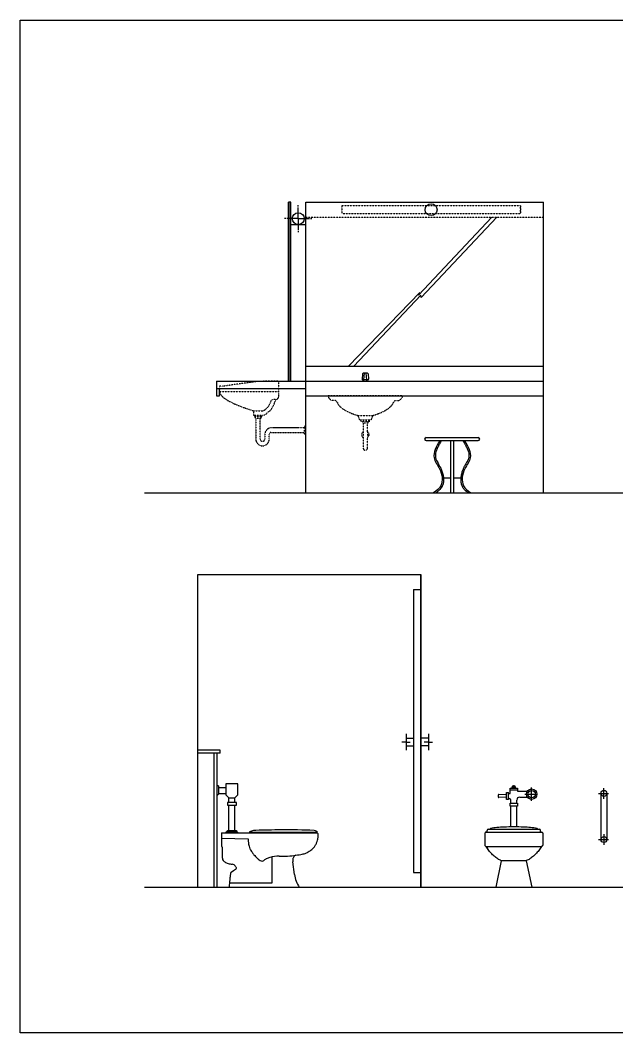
# Model space of a CAD drawing. Header units: inches. Extents: x -1249499 to 290957, y -589671 to 1013543.
# Drawn here: x -932007 to -927999, y 299738 to 306535 of the extents above; entities that cross this region are included whole.
import ezdxf

# ---------------------------------------------------------------- set-up
doc = ezdxf.new("R2010")
doc.units = ezdxf.units.IN
doc.header["$MEASUREMENT"] = 0
doc.linetypes.add('HIDDEN', pattern=[2, 1, -1])
for name, color, linetype in [('C', 1, 'Continuous'), ('F', 150, 'Continuous'), ('L', 7, 'Continuous'), ('P', 1, 'Continuous'), ('TOIL', 9, 'Continuous'), ('W', 4, 'Continuous'), ('WIN', 4, 'Continuous')]:
    doc.layers.add(name, color=color, linetype=linetype)

msp = doc.modelspace()

# ---------------------------------------------------------------- linework, layer by layer
at = {"color": 7}
msp.add_line((-930188.9, 305313.4), (-930203.9, 305313.4), dxfattribs=at)
at = {"layer": 'C', "color": 3}
msp.add_line((-929364.6, 302714.7), (-929314.6, 302714.7), dxfattribs=at)
at = {"layer": 'DEFPOINTS', "color": 0, "linetype": 'ByBlock'}
msp.add_point((-929314.6, 302814.7), dxfattribs=at)
msp.add_point((-929314.6, 302814.7), dxfattribs=at)
at = {"layer": 'F'}
for p, q in [((-930188.9, 305163.4), (-930088.9, 305163.4)), ((-929162.7, 303463.4), (-929114.7, 303463.4)), ((-929094.7, 303463.4), (-929046.7, 303463.4)), ((-929414.6, 301744.7), (-929414.6, 301634.7)), ((-929264.6, 301744.7), (-929264.6, 301634.7)), ((-929414.6, 301689.7), (-929442.3, 301689.7)), ((-929414.6, 301714.7), (-929364.6, 301714.7)), ((-929414.6, 301714.7), (-929414.6, 301664.7)), ((-929414.6, 301689.7), (-929386.8, 301689.7)), ((-929414.6, 301689.7), (-929414.6, 301672.4)), ((-929264.6, 301714.7), (-929314.6, 301714.7)), ((-929264.6, 301689.7), (-929292.3, 301689.7)), ((-929264.6, 301714.7), (-929264.6, 301664.7)), ((-929264.6, 301689.7), (-929236.8, 301689.7)), ((-929264.6, 301689.7), (-929264.6, 301672.4)), ((-929414.6, 301664.7), (-929364.6, 301664.7)), ((-929264.6, 301664.7), (-929314.6, 301664.7))]:
    msp.add_line(p, q, dxfattribs=at)
at = {"layer": 'F', "color": 7, "linetype": 'HIDDEN'}
for p, q in [((-930643.9, 304078.4), (-930668.9, 304078.4)), ((-930668.9, 304078.4), (-930668.9, 304043.4)), ((-930428.9, 304108.4), (-930643.9, 304078.4)), ((-930328.9, 304113.4), (-930428.9, 304108.4)), ((-930268.9, 304113.4), (-930328.9, 304113.4)), ((-930668.9, 304043.4), (-930268.9, 304043.4)), ((-929437.9, 304013.4), (-929937.9, 304013.4)), ((-929739.5, 303882.2), (-929636.4, 303882.2)), ((-929717.9, 303853.4), (-929657.9, 303853.4)), ((-929707.9, 303843.4), (-929667.9, 303843.4)), ((-929702.9, 303833.4), (-929672.9, 303833.4))]:
    msp.add_line(p, q, dxfattribs=at)
at = {"layer": 'F', "color": 6, "linetype": 'HIDDEN'}
for p, q in [((-930268.9, 304043.4), (-930268.9, 304113.4)), ((-930268.9, 304023.4), (-930268.9, 304043.4)), ((-930268.9, 304008.4), (-930268.9, 304023.4)), ((-929927.9, 303993.4), (-929932.9, 303998.4)), ((-929927.9, 303993.4), (-929932.9, 303998.4)), ((-929917.9, 303983.4), (-929927.9, 303993.4)), ((-929917.9, 303983.4), (-929927.9, 303993.4)), ((-929457.9, 303983.4), (-929447.9, 303993.4)), ((-929447.9, 303993.4), (-929442.9, 303998.4)), ((-930338.9, 303943.4), (-930323.9, 303973.4)), ((-930323.9, 303973.4), (-930318.9, 303983.4)), ((-929902.9, 303983.4), (-929917.9, 303983.4)), ((-929892.9, 303983.4), (-929902.9, 303983.4)), ((-929482.9, 303983.4), (-929472.9, 303983.4)), ((-929472.9, 303983.4), (-929457.9, 303983.4)), ((-930438.9, 303913.4), (-930438.9, 303893.4)), ((-930438.9, 303913.4), (-930408.9, 303913.4)), ((-930438.9, 303893.4), (-930438.9, 303883.4)), ((-930438.9, 303883.4), (-930433.9, 303883.4)), ((-930433.9, 303883.4), (-930383.9, 303883.4)), ((-930433.9, 303883.4), (-930433.9, 303873.4)), ((-930433.9, 303873.4), (-930428.9, 303873.4)), ((-930388.9, 303873.4), (-930428.9, 303873.4)), ((-930428.9, 303873.4), (-930428.9, 303863.4)), ((-930428.9, 303863.4), (-930423.9, 303863.4)), ((-930423.9, 303863.4), (-930393.9, 303863.4)), ((-930408.9, 303913.4), (-930378.9, 303913.4)), ((-930393.9, 303863.4), (-930388.9, 303863.4)), ((-930388.9, 303863.4), (-930388.9, 303873.4)), ((-930388.9, 303873.4), (-930383.9, 303873.4)), ((-930383.9, 303873.4), (-930383.9, 303883.4)), ((-930383.9, 303883.4), (-930378.9, 303883.4)), ((-929739.5, 303882.2), (-929727.9, 303853.4)), ((-929727.9, 303853.4), (-929717.9, 303853.4)), ((-929717.9, 303853.4), (-929717.9, 303843.4)), ((-929657.9, 303843.4), (-929657.9, 303853.4)), ((-929657.9, 303853.4), (-929647.9, 303853.4)), ((-929647.9, 303853.4), (-929636.4, 303882.2)), ((-930088.9, 303813.4), (-930098.9, 303808.4)), ((-930098.9, 303808.4), (-930098.9, 303798.4)), ((-930098.9, 303798.4), (-930098.9, 303768.4)), ((-930088.9, 303753.4), (-930088.9, 303813.4)), ((-929717.9, 303843.4), (-929707.9, 303843.4)), ((-929707.9, 303843.4), (-929707.9, 303833.4)), ((-929707.9, 303833.4), (-929702.9, 303833.4)), ((-929702.9, 303833.4), (-929702.9, 303773.4)), ((-929672.9, 303773.4), (-929672.9, 303833.4)), ((-929672.9, 303833.4), (-929667.9, 303833.4)), ((-929667.9, 303833.4), (-929667.9, 303843.4)), ((-929667.9, 303843.4), (-929657.9, 303843.4)), ((-930098.9, 303768.4), (-930098.9, 303758.4)), ((-930098.9, 303758.4), (-930088.9, 303753.4)), ((-929702.9, 303773.4), (-929702.9, 303733.4)), ((-929702.9, 303733.4), (-929702.9, 303663.4)), ((-929672.9, 303773.4), (-929672.9, 303733.4)), ((-929672.9, 303663.4), (-929672.9, 303733.4))]:
    msp.add_line(p, q, dxfattribs=at)
at = {"layer": 'F', "color": 6, "linetype": 'HIDDEN', "ltscale": 0.4}
for p, q in [((-930423.9, 303863.4), (-930423.9, 303723.4)), ((-930393.9, 303723.4), (-930393.9, 303863.4)), ((-930098.9, 303798.4), (-930327, 303798.4)), ((-930133.9, 303798.4), (-930308.9, 303798.4)), ((-930363.9, 303753.4), (-930363.9, 303723.4)), ((-930333.9, 303723.4), (-930333.9, 303753.4)), ((-930322.6, 303768.4), (-930098.9, 303768.4)), ((-930313.9, 303768.4), (-930133.9, 303768.4))]:
    msp.add_line(p, q, dxfattribs=at)
at = {"layer": 'F', "color": 6}
for p, q in [((-929114.7, 303713.4), (-929114.7, 303363.4)), ((-929094.7, 303713.4), (-929094.7, 303363.4))]:
    msp.add_line(p, q, dxfattribs=at)
at = {"layer": 'F', "color": 8}
msp.add_circle((-929245.9, 305263.4), 40, dxfattribs=at)
at = {"layer": 'F', "color": 6}
msp.add_circle((-930138.9, 305203.4), 40, dxfattribs=at)
at = {"layer": 'F', "color": 6, "linetype": 'HIDDEN'}
for centre, radius, start, end in [((-930545.9, 304076), 127.2, 194.87244, 201.99746), ((-930463.5, 304163), 241.4, 213.90174, 219.83806), ((-930454.1, 304244), 305.6, 230.42744, 238.4972), ((-930306.4, 303970.9), 17.7, 98.1301, 135), ((-930298.9, 303952.3), 37.4, 74.4828, 105.5172), ((-930661.4, 304122.9), 396, 336.25054, 340.14664), ((-930312.1, 304047.4), 63.4, 291.50763, 301.62248), ((-930316.5, 304029.3), 52.1, 316.34435, 336.27551), ((-929908.3, 304013.4), 29.6, 180, 198.43495), ((-929922.8, 304008.6), 14.4, 198.43495, 225), ((-929922.8, 304008.6), 14.4, 198.43495, 225), ((-929453.1, 304008.6), 14.4, 315, 341.56505), ((-929467.6, 304013.4), 29.6, 341.56505, 0), ((-930113.8, 304921), 1062.6, 241.92769, 244.94221), ((-930047, 305198.1), 1343.2, 247.36639, 253.03586), ((-930390, 303960.7), 48.7, 283.28253, 309.84758), ((-930480.3, 304064.8), 186.5, 310.65033, 319.34967), ((-930447.2, 304017.7), 157.8, 318.58642, 327.67379), ((-930893.2, 304241.8), 656.3, 331.97075, 334.89915), ((-929892.9, 303975.1), 8.3, 63.43495, 90), ((-929903.7, 303953.6), 32.3, 50.05959, 63.43495), ((-929896.9, 303961.7), 21.8, 16.87356, 50.05959), ((-929896.9, 303961.7), 21.8, 16.87356, 50.05959), ((-929896.9, 303961.7), 21.8, 16.87356, 50.05959), ((-929838.3, 303979.5), 39.5, 196.87356, 221.34029), ((-929838.3, 303979.5), 39.5, 196.87356, 221.34029), ((-929838.3, 303979.5), 39.5, 196.87356, 221.34029), ((-929838.3, 303979.5), 39.5, 196.87356, 221.34029), ((-929661.4, 304135.1), 275.1, 221.34029, 225), ((-929661.4, 304135.1), 275.1, 221.34029, 225), ((-929783.3, 304013.2), 102.7, 225, 230.99131), ((-929783.3, 304013.2), 102.7, 225, 230.99131), ((-929732.6, 304075.7), 183.2, 230.99131, 236.30993), ((-929732.6, 304075.7), 183.2, 230.99131, 236.30993), ((-929706.1, 304115.6), 231.1, 236.30993, 241.04486), ((-929669.8, 304115.6), 231.1, 298.95514, 303.69007), ((-929643.3, 304075.7), 183.2, 303.69007, 309.00869), ((-929592.6, 304013.2), 102.7, 309.00869, 315), ((-929714.5, 304135.1), 275.1, 315, 318.65971), ((-929537.6, 303979.5), 39.5, 318.65971, 343.12644), ((-929479, 303961.7), 21.8, 129.94041, 163.12644), ((-929472.2, 303953.6), 32.3, 116.56505, 129.94041), ((-929482.9, 303975.1), 8.3, 90, 116.56505), ((-930505.5, 304432.5), 563.6, 282.98825, 285.08423), ((-930392.6, 303932.1), 55.2, 307.63893, 322.36107), ((-930247, 303783.4), 153.6, 122.20277, 131.53703), ((-929712.9, 304103.2), 216.9, 241.04486, 246.03751), ((-929573.3, 304417.4), 560.7, 246.03751, 249.142), ((-929620.7, 304293), 427.6, 249.142, 253.87301), ((-929755.2, 304293), 427.6, 286.12699, 290.858), ((-929802.6, 304417.4), 560.7, 290.858, 293.96249), ((-929663, 304103.2), 216.9, 293.96249, 298.95514), ((-929687.9, 303753.4), 25, 126.8699, 233.1301), ((-929687.9, 303753.4), 25, 306.8699, 53.1301), ((-929687.9, 303663.4), 15, 180, 0)]:
    msp.add_arc(centre, radius, start, end, dxfattribs=at)
at = {"layer": 'F', "color": 6, "linetype": 'HIDDEN', "ltscale": 0.4}
for centre, radius, start, end in [((-930317.9, 303753.4), 45.9, 101.42119, 180), ((-930378.9, 303723.4), 45, 180, 0), ((-930378.9, 303723.4), 15, 180, 0), ((-930318.2, 303753.4), 15.6, 106.2602, 180)]:
    msp.add_arc(centre, radius, start, end, dxfattribs=at)
at = {"layer": 'F', "color": 7}
for points, knots in [([(-929188.4, 303713.4), (-929210.9, 303673.7), (-929248.8, 303607.1), (-929177.5, 303519.1), (-929160.4, 303414), (-929209.5, 303376.2), (-929230.6, 303363.4)], [0, 0, 0, 0, 121.452756, 204.058997, 318.492959, 388.007735, 388.007735, 388.007735, 388.007735]), ([(-929179.7, 303708.4), (-929184.4, 303700.2), (-929189, 303692), (-929197.7, 303675.9), (-929201.7, 303667.9), (-929208.7, 303652.3), (-929211.6, 303644.7), (-929215.3, 303632.1), (-929216.4, 303626.9), (-929217.7, 303616.9), (-929217.9, 303612.1), (-929217.4, 303604.9), (-929217.1, 303602.5), (-929216.2, 303597.8), (-929215.6, 303595.4), (-929214.1, 303590.7), (-929213.2, 303588.3), (-929210.4, 303581.4), (-929208.2, 303576.9), (-929203.2, 303567.6), (-929200.4, 303562.8), (-929194.7, 303552.9), (-929191.7, 303547.9), (-929187.1, 303539.7), (-929185.6, 303536.9), (-929183, 303531.9), (-929182, 303529.8), (-929180, 303525.7), (-929179, 303523.6), (-929176.2, 303517.2), (-929174.5, 303512.9), (-929169.8, 303499.8), (-929167.2, 303490.8), (-929163.5, 303472.7), (-929162.4, 303463.7), (-929161.9, 303445.8), (-929162.6, 303436.9), (-929165.1, 303424.3), (-929166.1, 303420.3), (-929168.5, 303413.3), (-929169.8, 303410.2), (-929171.9, 303405.7), (-929172.7, 303404.1), (-929174.5, 303401), (-929175.4, 303399.5), (-929178.2, 303395.1), (-929180.3, 303392.3), (-929186.4, 303384.8), (-929190.7, 303380.5), (-929199.9, 303372.3), (-929204.9, 303368.5), (-929210.7, 303364.4), (-929211.4, 303363.9), (-929212.1, 303363.4)], [0, 0, 0, 0, 25.223653, 25.223653, 50.447305, 50.447305, 75.670958, 75.670958, 93.727597, 93.727597, 111.784235, 111.784235, 121.23397, 121.23397, 130.434585, 130.434585, 139.6352, 139.6352, 156.246601, 156.246601, 172.858001, 172.858001, 189.469402, 189.469402, 198.343947, 198.343947, 204.408704, 204.408704, 210.473462, 210.473462, 222.602977, 222.602977, 246.862008, 246.862008, 271.121039, 271.121039, 295.38007, 295.38007, 307.069977, 307.069977, 316.250609, 316.250609, 321.244351, 321.244351, 326.238093, 326.238093, 336.225577, 336.225577, 353.66895, 353.66895, 371.112322, 371.112322, 373.527653, 373.527653, 373.527653, 373.527653]), ([(-929029.7, 303708.4), (-929025, 303700.2), (-929020.3, 303692), (-929011.6, 303675.9), (-929007.6, 303667.9), (-929000.6, 303652.3), (-928997.7, 303644.7), (-928994.1, 303632.1), (-928992.9, 303626.9), (-928991.6, 303616.9), (-928991.4, 303612.1), (-928991.9, 303604.9), (-928992.2, 303602.5), (-928993.2, 303597.8), (-928993.8, 303595.4), (-928995.2, 303590.7), (-928996.1, 303588.3), (-928998.9, 303581.4), (-929001.2, 303576.9), (-929006.1, 303567.6), (-929008.9, 303562.8), (-929014.7, 303552.9), (-929017.7, 303547.9), (-929022.2, 303539.7), (-929023.7, 303536.9), (-929026.3, 303531.9), (-929027.3, 303529.8), (-929029.3, 303525.7), (-929030.3, 303523.6), (-929033.1, 303517.2), (-929034.8, 303512.9), (-929039.5, 303499.8), (-929042.1, 303490.8), (-929045.8, 303472.7), (-929046.9, 303463.7), (-929047.4, 303445.8), (-929046.8, 303436.9), (-929044.2, 303424.3), (-929043.2, 303420.3), (-929040.8, 303413.3), (-929039.6, 303410.2), (-929037.4, 303405.7), (-929036.6, 303404.1), (-929034.9, 303401), (-929034, 303399.5), (-929031.1, 303395.1), (-929029, 303392.3), (-929022.9, 303384.8), (-929018.6, 303380.5), (-929009.4, 303372.3), (-929004.5, 303368.5), (-928998.6, 303364.4), (-928997.9, 303363.9), (-928997.2, 303363.4)], [0, 0, 0, 0, 25.223653, 25.223653, 50.447305, 50.447305, 75.670958, 75.670958, 93.727597, 93.727597, 111.784235, 111.784235, 121.23397, 121.23397, 130.434585, 130.434585, 139.6352, 139.6352, 156.246601, 156.246601, 172.858001, 172.858001, 189.469402, 189.469402, 198.343947, 198.343947, 204.408704, 204.408704, 210.473462, 210.473462, 222.602977, 222.602977, 246.862008, 246.862008, 271.121039, 271.121039, 295.38007, 295.38007, 307.069977, 307.069977, 316.250609, 316.250609, 321.244351, 321.244351, 326.238093, 326.238093, 336.225577, 336.225577, 353.66895, 353.66895, 371.112322, 371.112322, 373.527653, 373.527653, 373.527653, 373.527653]), ([(-929021, 303713.4), (-928998.4, 303673.7), (-928960.5, 303607.1), (-929031.8, 303519.1), (-929048.9, 303414), (-928999.8, 303376.2), (-928978.7, 303363.4)], [0, 0, 0, 0, 121.452756, 204.058997, 318.492959, 388.007735, 388.007735, 388.007735, 388.007735])]:
    msp.add_open_spline(points, degree=3, knots=knots, dxfattribs=at)
at = {"layer": 'L', "color": 6}
for p, q in [((-929706, 304161.9), (-929709.9, 304125.9)), ((-929674.4, 304165.9), (-929701.5, 304165.9)), ((-929698.4, 304120.9), (-929693.9, 304165.9)), ((-929677.4, 304120.9), (-929682, 304165.9)), ((-929669.9, 304161.9), (-929666, 304125.9)), ((-929670.5, 304120.9), (-929705.4, 304120.9)), ((-929698.4, 304113.4), (-929698.4, 304120.9)), ((-929677.4, 304113.4), (-929677.4, 304120.9)), ((-928740.5, 301335.2), (-928790.5, 301337.2)), ((-928725.5, 301344.7), (-928715.5, 301344.7)), ((-928715.5, 301344.7), (-928715.5, 301379.7)), ((-928715.5, 301379.7), (-928665.5, 301379.7)), ((-928715.5, 301369.7), (-928665.5, 301369.7)), ((-928700.5, 301379.7), (-928700.5, 301389.7)), ((-928700.5, 301389.7), (-928680.5, 301389.7)), ((-928680.5, 301389.7), (-928680.5, 301379.7)), ((-928665.5, 301379.7), (-928665.5, 301359.7)), ((-928665.5, 301359.7), (-928599.2, 301359.7)), ((-928740.5, 301319.2), (-928790.5, 301317.2)), ((-928710.5, 301279.7), (-928710.5, 301299.7)), ((-928670.5, 301279.7), (-928670.5, 301299.7)), ((-928650.5, 301319.7), (-928599.2, 301319.7)), ((-928710.5, 301119.5), (-928710.5, 301259.7)), ((-928670.5, 301119.5), (-928670.5, 301259.7))]:
    msp.add_line(p, q, dxfattribs=at)
at = {"layer": 'L', "color": 3}
for p, q in [((-928740.5, 301304.7), (-928740.5, 301349.7)), ((-928740.5, 301349.7), (-928725.5, 301349.7)), ((-928725.5, 301304.7), (-928725.5, 301349.7)), ((-928105.2, 301344.7), (-928105.2, 301034.7)), ((-928065.2, 301344.7), (-928065.2, 301034.7)), ((-928725.5, 301304.7), (-928740.5, 301304.7)), ((-928725.5, 301309.7), (-928720.5, 301309.7)), ((-928715.5, 301279.7), (-928665.5, 301279.7)), ((-928715.5, 301259.7), (-928715.5, 301279.7)), ((-928665.5, 301279.7), (-928665.5, 301259.7)), ((-928665.5, 301259.7), (-928715.5, 301259.7)), ((-928885.8, 301073.2), (-928885.9, 301071.3)), ((-928885.9, 301071.3), (-928885.9, 301002.7)), ((-928885.2, 301077.2), (-928885.8, 301073.2)), ((-928883.6, 301080.3), (-928885.2, 301077.2)), ((-928882.7, 301081.6), (-928883.6, 301080.3)), ((-928881.6, 301082.8), (-928882.7, 301081.6)), ((-928880.5, 301083.7), (-928881.6, 301082.8)), ((-928879.3, 301084.4), (-928880.5, 301083.7)), ((-928880.5, 301083.7), (-928879.3, 301084.4)), ((-928877.9, 301084.9), (-928879.3, 301084.4)), ((-928879.3, 301084.4), (-928877.9, 301084.9)), ((-928876.6, 301085), (-928877.9, 301084.9)), ((-928877.9, 301084.9), (-928876.6, 301085)), ((-928876.6, 301085), (-928504.3, 301085)), ((-928870.5, 301085), (-928870.5, 301094.7)), ((-928860.5, 301104.7), (-928520.5, 301104.7)), ((-928510.5, 301085), (-928510.5, 301094.7)), ((-928504.3, 301085), (-928503.1, 301084.9)), ((-928503.1, 301084.9), (-928504.3, 301085)), ((-928503.1, 301084.9), (-928501.7, 301084.4)), ((-928501.7, 301084.4), (-928503.1, 301084.9)), ((-928501.7, 301084.4), (-928500.5, 301083.7)), ((-928500.5, 301083.7), (-928501.7, 301084.4)), ((-928500.5, 301083.7), (-928499.4, 301082.8)), ((-928499.4, 301082.8), (-928498.3, 301081.6)), ((-928498.3, 301081.6), (-928497.4, 301080.3)), ((-928497.4, 301080.3), (-928495.8, 301077.2)), ((-928495.8, 301077.2), (-928495.2, 301073.2)), ((-928495.2, 301073.2), (-928495.1, 301071.3)), ((-928495.1, 301071.3), (-928495.1, 301002.7)), ((-928885.9, 301002.7), (-928885.8, 301000.7)), ((-928885.8, 301000.7), (-928885.5, 300998.8)), ((-928885.5, 300998.8), (-928885.1, 300997)), ((-928885.1, 300997), (-928884.4, 300995.3)), ((-928884.4, 300995.3), (-928883.6, 300993.7)), ((-928496.5, 300995.3), (-928497.4, 300993.7)), ((-928495.9, 300997), (-928496.5, 300995.3)), ((-928495.5, 300998.8), (-928495.9, 300997)), ((-928495.2, 301000.7), (-928495.5, 300998.8)), ((-928495.1, 301002.7), (-928495.2, 301000.7)), ((-928883.6, 300993.7), (-928882.7, 300992.3)), ((-928882.7, 300992.3), (-928881.6, 300991.2)), ((-928881.6, 300991.2), (-928880.5, 300990.2)), ((-928880.5, 300990.2), (-928879.3, 300989.6)), ((-928879.3, 300989.6), (-928877.9, 300989.1)), ((-928877.9, 300989.1), (-928876.6, 300989)), ((-928876.6, 300989), (-928504.3, 300989)), ((-928872.3, 300981.9), (-928876.6, 300989)), ((-928867.9, 300975), (-928872.3, 300981.9)), ((-928872.3, 300981.9), (-928867.9, 300975)), ((-928863.2, 300968.2), (-928867.9, 300975)), ((-928858.5, 300961.7), (-928863.2, 300968.2)), ((-928853.6, 300955.4), (-928858.5, 300961.7)), ((-928848.6, 300949.4), (-928853.6, 300955.4)), ((-928843.5, 300943.5), (-928848.6, 300949.4)), ((-928838.3, 300937.9), (-928843.5, 300943.5)), ((-928832.9, 300932.5), (-928838.3, 300937.9)), ((-928827.5, 300927.4), (-928832.9, 300932.5)), ((-928821.9, 300922.5), (-928827.5, 300927.4)), ((-928553.5, 300927.4), (-928559.1, 300922.5)), ((-928548.1, 300932.5), (-928553.5, 300927.4)), ((-928542.7, 300937.9), (-928548.1, 300932.5)), ((-928537.5, 300943.5), (-928542.7, 300937.9)), ((-928532.4, 300949.4), (-928537.5, 300943.5)), ((-928527.4, 300955.4), (-928532.4, 300949.4)), ((-928522.5, 300961.7), (-928527.4, 300955.4)), ((-928517.8, 300968.2), (-928522.5, 300961.7)), ((-928513.1, 300975), (-928517.8, 300968.2)), ((-928508.7, 300981.9), (-928513.1, 300975)), ((-928504.3, 300989), (-928508.7, 300981.9)), ((-928503.1, 300989.1), (-928504.3, 300989)), ((-928501.7, 300989.6), (-928503.1, 300989.1)), ((-928500.5, 300990.2), (-928501.7, 300989.6)), ((-928499.4, 300991.2), (-928500.5, 300990.2)), ((-928498.3, 300992.3), (-928499.4, 300991.2)), ((-928497.4, 300993.7), (-928498.3, 300992.3)), ((-928816.2, 300917.9), (-928821.9, 300922.5)), ((-928810.4, 300913.6), (-928816.2, 300917.9)), ((-928774.3, 300893), (-928811.5, 300714.7)), ((-928804.6, 300909.4), (-928810.4, 300913.6)), ((-928798.7, 300905.6), (-928804.6, 300909.4)), ((-928792.7, 300902), (-928798.7, 300905.6)), ((-928786.6, 300898.7), (-928792.7, 300902)), ((-928780.4, 300895.7), (-928786.6, 300898.7)), ((-928774.3, 300893), (-928780.4, 300895.7)), ((-928606.7, 300893), (-928774.3, 300893)), ((-928600.6, 300895.7), (-928606.7, 300893)), ((-928606.7, 300893), (-928569.5, 300714.7)), ((-928594.4, 300898.7), (-928600.6, 300895.7)), ((-928588.3, 300902), (-928594.4, 300898.7)), ((-928582.3, 300905.6), (-928588.3, 300902)), ((-928576.4, 300909.4), (-928582.3, 300905.6)), ((-928570.6, 300913.6), (-928576.4, 300909.4)), ((-928564.8, 300917.9), (-928570.6, 300913.6)), ((-928559.1, 300922.5), (-928564.8, 300917.9))]:
    msp.add_line(p, q, dxfattribs=at)
at = {"layer": 'L', "color": 1}
for p, q in [((-928615.5, 301339.7), (-928530.5, 301339.7)), ((-928570.5, 301294.7), (-928570.5, 301384.7)), ((-928121.2, 301344.7), (-928053.2, 301344.7)), ((-928085.2, 301308.7), (-928085.2, 301380.7)), ((-928085.2, 301070.7), (-928085.2, 300998.7)), ((-928121.2, 301034.7), (-928053.2, 301034.7))]:
    msp.add_line(p, q, dxfattribs=at)
at = {"layer": 'L', "color": 6}
for points in [[(-928790.5, 301337.2, 0.155331), (-928792.5, 301336.5, 0.106739), (-928794.6, 301334.2, 0.072994), (-928795.9, 301331.2, 0.059469), (-928796.3, 301327.2, 0.059469), (-928795.9, 301323.2, 0.072994), (-928794.6, 301320.1, 0.106739), (-928792.5, 301317.8, 0.155331), (-928790.5, 301317.2, 0.155331)], [(-928680.5, 301389.7, 0.174705), (-928681.1, 301391.4, 0.104203), (-928683.4, 301393.2, 0.064948), (-928686.5, 301394.3, 0.051099), (-928690.5, 301394.7, 0.051099), (-928694.5, 301394.3, 0.064948), (-928697.6, 301393.2, 0.104203), (-928699.9, 301391.4, 0.174705), (-928700.5, 301389.7, 0.174705)]]:
    msp.add_lwpolyline(points, format="xyb", dxfattribs=at)
at = {"layer": 'L', "color": 3}
msp.add_lwpolyline([(-928530.5, 301104.7, 0.350425), (-928533.4, 301108.3, 0.032288), (-928577.4, 301115.3, 0.013667), (-928624.3, 301118.4, 0.009704), (-928690.5, 301119.7, 0.009704), (-928756.7, 301118.4, 0.013667), (-928803.6, 301115.3, 0.032288), (-928847.6, 301108.3, 0.350425), (-928850.5, 301104.7, 0.350425)], format="xyb", dxfattribs=at)
at = {"layer": 'L', "color": 6}
for centre, radius in [((-928570.5, 301339.7), 35), ((-928085.2, 301344.7), 20), ((-928085.2, 301034.7), 20)]:
    msp.add_circle(centre, radius, dxfattribs=at)
at = {"layer": 'L', "color": 3}
msp.add_circle((-928570.5, 301339.7), 25, dxfattribs=at)
at = {"layer": 'L', "color": 6}
for centre, radius, start, end in [((-929705.4, 304125.4), 4.5, 173.77615, 270), ((-929701.5, 304161.4), 4.5, 90, 173.77615), ((-929674.4, 304161.4), 4.5, 6.22385, 90), ((-929670.5, 304125.4), 4.5, 270, 6.22385), ((-928720.5, 301299.7), 10, 0, 90), ((-928650.5, 301299.7), 20, 90, 180)]:
    msp.add_arc(centre, radius, start, end, dxfattribs=at)
at = {"layer": 'L', "color": 3}
for centre, start, end in [((-928860.5, 301094.7), 90, 180), ((-928520.5, 301094.7), 0, 90)]:
    msp.add_arc(centre, 10, start, end, dxfattribs=at)
at = {"layer": 'P', "color": 7}
for p, q in [((-930203.9, 304113.4), (-930203.9, 305313.4)), ((-930198.9, 304113.4), (-930198.9, 305313.4)), ((-930188.9, 304113.4), (-930188.9, 305313.4))]:
    msp.add_line(p, q, dxfattribs=at)
at = {"layer": 'P'}
for p, q in [((-930138.9, 305285.3), (-930138.9, 305294.8)), ((-930138.9, 305203.4), (-930138.9, 305278.5)), ((-930220.7, 305203.4), (-930230.3, 305203.4)), ((-930138.9, 305203.4), (-930214, 305203.4)), ((-930138.9, 305203.4), (-930063.7, 305203.4)), ((-930138.9, 305203.4), (-930138.9, 305128.2)), ((-930057, 305203.4), (-930047.4, 305203.4)), ((-930138.9, 305121.5), (-930138.9, 305111.9))]:
    msp.add_line(p, q, dxfattribs=at)
at = {"layer": 'P', "color": 4, "linetype": 'HIDDEN'}
for p, q in [((-928645.9, 305288.4), (-929845.9, 305288.4)), ((-929845.9, 305288.4), (-929845.9, 305238.4)), ((-928645.9, 305238.4), (-928645.9, 305288.4)), ((-928645.9, 305288.4), (-928645.9, 305238.4)), ((-930088.9, 305213.4), (-928489.8, 305213.4)), ((-929845.9, 305238.4), (-928645.9, 305238.4))]:
    msp.add_line(p, q, dxfattribs=at)
at = {"layer": 'P', "color": 8}
for p, q in [((-929330.8, 304690.5), (-928838.7, 305213.4)), ((-929312.3, 304674), (-928803.7, 305213.4)), ((-929800.4, 304213.4), (-929322.1, 304706.8)), ((-929765.3, 304213.4), (-929315.7, 304690.3)), ((-929330.8, 304690.5), (-929322.1, 304706.8)), ((-929312.3, 304674), (-929315.7, 304690.3))]:
    msp.add_line(p, q, dxfattribs=at)
at = {"layer": 'P', "color": 6}
for p, q in [((-929279.7, 303733.4), (-928929.7, 303733.4)), ((-929279.7, 303713.4), (-928929.7, 303713.4))]:
    msp.add_line(p, q, dxfattribs=at)
for centre, start, end in [((-929279.7, 303723.4), 90, 270), ((-928929.7, 303723.4), 270, 90)]:
    msp.add_arc(centre, 10, start, end, dxfattribs=at)
at = {"layer": 'TOIL', "color": 3}
for p, q in [((-930544.6, 301409.7), (-930624.6, 301409.7)), ((-930624.6, 301409.7), (-930624.6, 301334.7)), ((-930544.6, 301334.7), (-930544.6, 301409.7)), ((-930684.6, 301399.7), (-930674.6, 301394.7)), ((-930674.6, 301339.7), (-930684.6, 301329.7)), ((-930674.6, 301394.7), (-930674.6, 301339.7)), ((-930674.6, 301384.7), (-930624.6, 301384.7)), ((-930674.6, 301344.7), (-930624.6, 301344.7)), ((-930624.6, 301334.7), (-930604.6, 301314.7)), ((-930554.6, 301284.7), (-930614.6, 301284.7)), ((-930614.6, 301284.7), (-930614.6, 301264.7)), ((-930604.6, 301284.7), (-930604.6, 301314.7)), ((-930604.6, 301314.7), (-930564.6, 301314.7)), ((-930564.6, 301314.7), (-930544.6, 301334.7)), ((-930564.6, 301284.7), (-930564.6, 301314.7)), ((-930554.6, 301264.7), (-930554.6, 301284.7)), ((-930614.6, 301264.7), (-930554.6, 301264.7)), ((-930604.6, 301094.7), (-930604.6, 301264.7)), ((-930564.6, 301094.7), (-930564.6, 301264.7)), ((-930654.6, 301079.7), (-930269.6, 301079.7)), ((-930654.6, 301079.7), (-930654.6, 301019.7)), ((-930624.6, 301079.7), (-930619.6, 301089.7)), ((-930619.6, 301089.7), (-930549.6, 301089.7)), ((-930614.6, 301094.7), (-930554.6, 301094.7)), ((-930614.6, 301089.7), (-930614.6, 301094.7)), ((-930554.6, 301094.7), (-930554.6, 301089.7)), ((-930549.6, 301089.7), (-930544.6, 301079.7)), ((-930464.6, 301084.7), (-930229.6, 301084.7)), ((-930269.6, 301079.7), (-930014.6, 301079.7)), ((-930229.6, 301084.7), (-930009.6, 301084.7)), ((-930654.6, 301019.7), (-930654.6, 300989.7)), ((-930649.6, 300984.7), (-930649.6, 300949.7)), ((-930649.6, 300949.7), (-930649.6, 300914.7)), ((-930164.6, 300799.7), (-930174.6, 300884.7)), ((-930574.6, 300824.7), (-930589.6, 300814.7)), ((-930559.6, 300834.7), (-930574.6, 300824.7))]:
    msp.add_line(p, q, dxfattribs=at)
at = {"layer": 'TOIL', "color": 6}
for p, q in [((-930654.6, 301045), (-930474.6, 301039.7)), ((-930314.6, 300744.7), (-930314.6, 300918.7)), ((-930599.6, 300744.7), (-930314.6, 300744.7))]:
    msp.add_line(p, q, dxfattribs=at)
at = {"layer": 'TOIL', "color": 3}
for centre, radius, start, end in [((-930464.6, 301085.7), 1.07, 111.80141, 270), ((-930014.6, 301071), 8.68, 45, 90), ((-930009.6, 301085), 0.334, 270, 45), ((-930018.2, 301067.3), 13.9, 9.77018, 45), ((-930042.6, 301063.1), 38.6, 0, 9.77018), ((-930068.2, 301063.1), 64.2, 352.43027, 0), ((-930167.5, 301078.6), 165.8, 329.56224, 336.80141), ((-930118.5, 301057.7), 112.5, 336.80141, 345.59259), ((-930259.6, 301093.9), 258.1, 345.59259, 348.69007), ((-930180.1, 301078), 177, 348.69007, 352.43027), ((-930652.1, 300989.7), 2.5, 180, 270), ((-930652.1, 300984.7), 2.5, 0, 90), ((-930147.3, 300899.3), 31.3, 103.46521, 123.69007), ((-930462.7, 302866.8), 1961.5, 279.0374, 280.30485), ((-930141, 301097.7), 163.4, 280.30485, 284.69712), ((-930120.8, 301020.7), 83.8, 284.69712, 296.56505), ((-930178.1, 301135.3), 211.9, 296.56505, 304.01981), ((-930142.5, 301082.6), 148.3, 304.01981, 315), ((-930097.4, 301037.5), 84.5, 315, 329.56224), ((-930611.3, 300914.7), 38.2, 180, 201.80141), ((-930618.1, 300912), 31, 201.80141, 226.04875), ((-930618.7, 300911.4), 30.1, 226.04875, 243.43495), ((-930534, 301080.7), 219.5, 243.43495, 249.85411), ((-930579.2, 300957.5), 88.2, 249.85411, 267.25599), ((-930584.7, 300842.9), 26.5, 55.20683, 87.25599), ((-930589.9, 300835.4), 35.7, 45, 55.20683), ((-930603.2, 300822.1), 54.4, 36.73868, 45), ((-930008.2, 300894.4), 166.7, 176.45378, 180), ((-930027.6, 300894.4), 147.2, 180, 183.77314), ((-930153.2, 300903.3), 21.4, 161.56505, 176.45378), ((-930102.7, 300886.5), 74.6, 153.61265, 161.56505), ((-930156.6, 300913.2), 14.5, 123.69007, 153.61265), ((-928848.6, 300542.9), 1764.9, 171.8699, 172.7807), ((-930477.4, 300775.6), 119.6, 168.37058, 171.8699), ((-930483.2, 300776.7), 113.7, 161.56505, 168.37058), ((-930587.5, 300811.5), 3.8, 123.69007, 161.56505), ((-930593.4, 300829.4), 42.2, 26.56505, 36.73868), ((-930566.1, 300844.5), 11.9, 303.69007, 333.43495), ((-930565.3, 300843.5), 10.7, 6.31878, 26.56505), ((-930564.3, 300843.6), 9.75, 333.43495, 6.31878), ((-929978.7, 300822.7), 187.3, 187.05687, 215.21111), ((-930228.3, 300717.6), 374.3, 172.7807, 180)]:
    msp.add_arc(centre, radius, start, end, dxfattribs=at)
at = {"layer": 'TOIL', "color": 6}
for centre, radius, start, end in [((-930401.4, 300927.7), 171.3, 102.89072, 111.80141), ((-930420.9, 301013), 83.7, 91.54816, 102.89072), ((-930188.3, 292408.4), 8691.5, 90.43666, 91.54816), ((-930220.2, 296595.5), 4504.3, 87.61406, 90.43666), ((-930034.1, 301062.2), 33.7, 54.53216, 87.61406), ((-930038.5, 301056.1), 41.3, 45, 54.53216), ((-930240.9, 301029.8), 233.9, 177.58049, 180), ((-930411.7, 301029.8), 63.1, 180, 184.65911), ((-930114.4, 301054), 361.4, 184.65911, 188.1301), ((-930336.2, 301022.3), 137.3, 188.1301, 193.7626), ((-930393, 301008.4), 78.8, 193.7626, 206.56505), ((-930293.2, 301058.3), 190.4, 206.56505, 214.79402), ((-930294.9, 301057.1), 188.3, 214.79402, 221.18593), ((-930103.2, 301224.9), 443.1, 221.18593, 225.35132), ((-930243, 301485.6), 562.9, 267.64797, 279.0374), ((-930371.9, 300952.9), 60.7, 225.35132, 233.1301), ((-930257, 301106.1), 252.3, 233.1301, 236.94418), ((-930382.1, 300907.9), 18.2, 226.67462, 313.32538), ((-930283.8, 300786.6), 138, 123.69007, 128.45371), ((-930335, 300863.5), 45.5, 115.39379, 123.69007), ((-930255, 300694.9), 232.2, 111.80141, 115.39379), ((-930278.8, 300754.3), 168.2, 107.58091, 111.80141), ((-930273.7, 300738.3), 185, 87.64797, 107.58091)]:
    msp.add_arc(centre, radius, start, end, dxfattribs=at)
at = {"layer": 'W', "color": 3}
for p, q in [((-930088.9, 305313.4), (-928489.8, 305313.4)), ((-930668.9, 304013.4), (-930668.9, 304063.4)), ((-930088.9, 304113.4), (-928489.8, 304113.4)), ((-930088.9, 304013.4), (-928489.8, 304013.4))]:
    msp.add_line(p, q, dxfattribs=at)
at = {"layer": 'W', "color": 6}
for q in [(-928489.8, 304213.4), (-928888.8, 304213.4)]:
    msp.add_line((-930088.9, 304213.4), q, dxfattribs=at)
at = {"layer": 'W', "color": 3, "linetype": 'Continuous'}
for p, q in [((-930688.9, 304113.4), (-930088.9, 304113.4)), ((-930688.9, 304063.4), (-930088.9, 304063.4)), ((-930688.9, 304063.4), (-930088.9, 304063.4)), ((-930688.9, 304013.4), (-930668.9, 304013.4))]:
    msp.add_line(p, q, dxfattribs=at)
at = {"layer": 'W'}
for p, q in [((-930688.9, 304113.4), (-930688.9, 304013.4)), ((-929314.6, 302814.7), (-929314.6, 300714.7)), ((-929314.6, 302814.7), (-929314.6, 300714.7)), ((-929364.6, 302714.7), (-929364.6, 300814.7))]:
    msp.add_line(p, q, dxfattribs=at)
at = {"layer": 'WIN', "color": 3}
for p, q in [((-930088.9, 303363.4), (-930088.9, 305313.4)), ((-930088.9, 303363.4), (-930088.9, 305313.4)), ((-928489.8, 303363.4), (-928489.8, 305313.4)), ((-928489.8, 303363.4), (-928489.8, 305313.4)), ((-931171.7, 303363.4), (-918886.8, 303363.4)), ((-930814.6, 300714.7), (-930814.6, 302814.7)), ((-929314.6, 300714.7), (-929314.6, 302814.7)), ((-930664.6, 301634.7), (-930814.6, 301634.7)), ((-930664.6, 301614.7), (-930814.6, 301614.7)), ((-930704.6, 300714.7), (-930704.6, 301614.7)), ((-930684.6, 300714.7), (-930684.6, 301614.7)), ((-930664.6, 301614.7), (-930664.6, 301634.7)), ((-929364.6, 300814.7), (-929314.6, 300814.7)), ((-931171.7, 300714.7), (-918910.7, 300714.7)), ((-930814.6, 300714.7), (-929314.6, 300714.7))]:
    msp.add_line(p, q, dxfattribs=at)
at = {"layer": 'WIN', "color": 2}
msp.add_line((-930088.9, 303363.4), (-927863.2, 303363.4), dxfattribs=at)
at = {"layer": 'WIN', "color": 7}
msp.add_line((-930814.6, 302814.7), (-929314.6, 302814.7), dxfattribs=at)
msp.add_lwpolyline([(-932006.9, 306535.3), (-917434.7, 306535.3), (-917434.7, 299737.8), (-932006.9, 299737.8)], close=True, dxfattribs=at)

doc.saveas('drawing.dxf')
